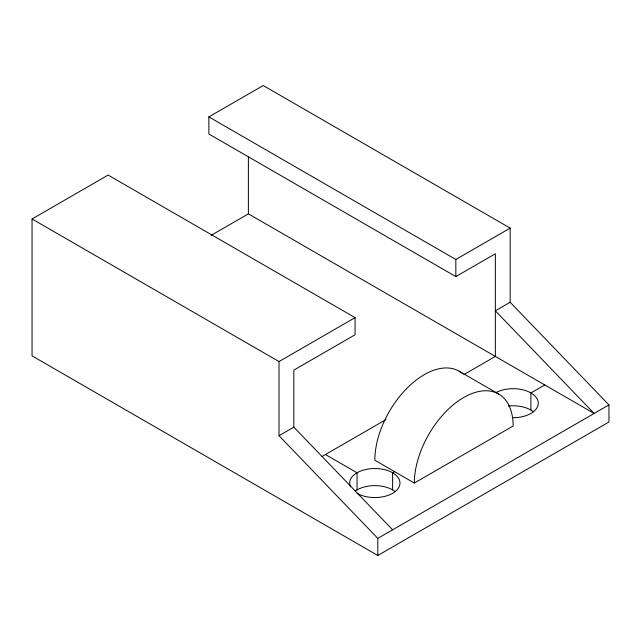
<?xml version="1.0" encoding="UTF-8"?>
<svg xmlns="http://www.w3.org/2000/svg" width="641" height="641" viewBox="0 0 641 641"><rect width="100%" height="100%" fill="white"/><g stroke="black" fill="none" stroke-linecap="round" stroke-linejoin="round"><path stroke-width="0.96" d="M463.739 374.681L495.349 356.428L495.349 253.772L455.831 276.583L208.87 134.001L208.87 116.894L263.203 85.525L510.164 228.108L510.164 302.248L608.95 404.912L608.95 422.018L377.797 555.475L32.05 355.859L32.05 218.982L108.113 175.065L355.074 317.648L355.074 334.754L293.826 370.121L293.826 427.154L392.613 529.811M211.193 235.319L248.388 213.854L594.135 413.461L495.349 310.805L510.164 302.248M32.05 218.982L279.011 361.564L355.074 317.648M208.87 116.894L455.831 259.477L510.164 228.108M377.797 555.475L377.797 538.368L279.011 435.704L293.826 427.154M322.022 456.504L385.946 419.599M394.592 471.64L392.613 472.778L392.613 489.884M544.738 384.945L530.908 392.933L530.908 410.04M414.342 483.042L513.129 426.009A69.853 40.327 -60 0 0 463.739 397.492A69.853 40.327 -60 0 0 414.342 483.042L374.833 460.23A69.853 40.327 -60 0 1 407.331 387.869A69.853 40.327 -60 0 1 462.065 373.206M377.797 538.368L608.95 404.912M459.148 371.219L498.666 394.031M325.436 454.525L357.053 472.778L357.053 489.884M455.831 259.477L455.831 276.583M279.011 361.564L279.011 435.704M248.388 157.037L248.388 213.854M355.29 491.014A25.143 14.519 0 0 1 395.176 491.623M508.449 406.041A25.143 14.519 0 0 1 533.472 411.778M350.539 486.799A25.143 14.519 0 0 1 377.02 468.579A25.143 14.519 0 0 1 397.62 489.179A25.143 14.519 0 0 1 357.053 493.306M496.134 392.5A25.143 14.519 0 0 1 536.565 397.933A25.143 14.519 0 0 1 513.129 417.716"/></g></svg>
